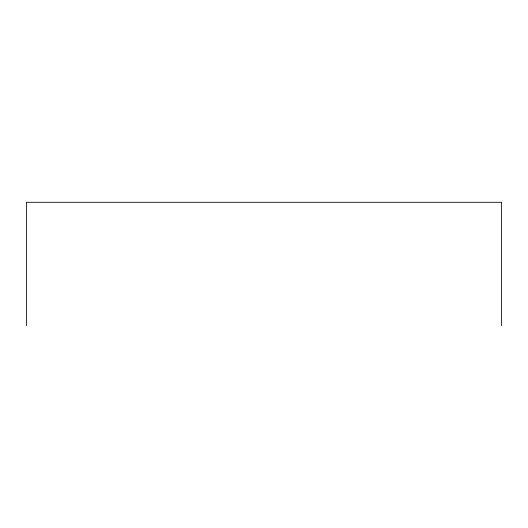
<?xml version="1.0" encoding="UTF-8"?>
<svg xmlns="http://www.w3.org/2000/svg" width="528" height="528" viewBox="0 0 528 528"><rect width="100%" height="100%" fill="white"/><g stroke="black" fill="none" stroke-linecap="round" stroke-linejoin="round"><path stroke-width="0.79" d="M501.6 325.71L501.6 202.29L26.4 202.29L26.4 325.71"/></g></svg>
